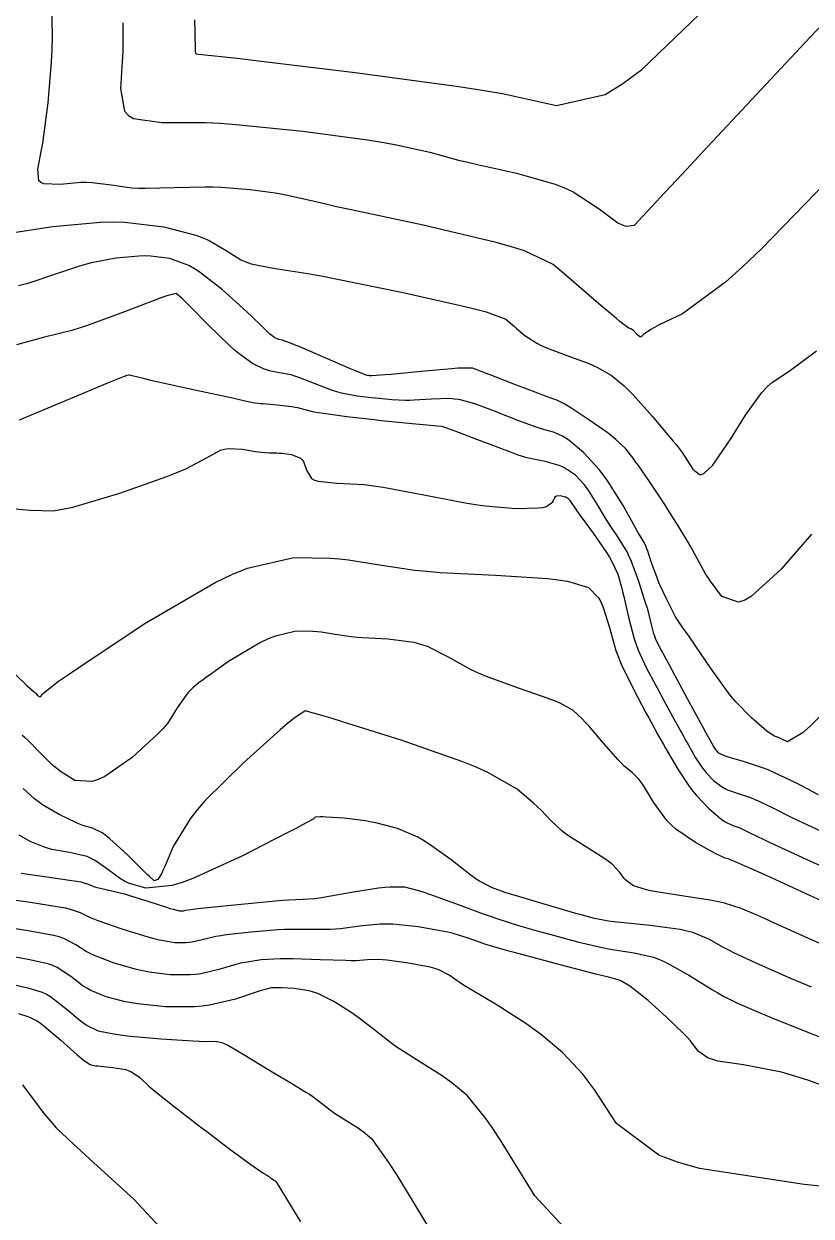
# Model space of a CAD drawing. Header units: metres. Extents: x 837117 to 838477, y 1189012 to 1191015.
# Drawn here: x 837753.29 to 837775.32, y 1189079.19 to 1189112.56 of the extents above; entities that cross this region are included whole.
import ezdxf

# ---------------------------------------------------------------- set-up
doc = ezdxf.new("R2010")
doc.units = ezdxf.units.M
doc.header["$LTSCALE"] = 0.3
doc.layers.add('COTAS 10', color=1, linetype='Continuous')
doc.layers.add('COTAS INT', color=252, linetype='Continuous')

msp = doc.modelspace()

# ---------------------------------------------------------------- linework, layer by layer
at = {"layer": 'COTAS 10'}
for points, elevation in [([(837775.332, 1189098.283), (837774.479, 1189097.304), (837773.65, 1189096.541), (837773.461, 1189096.435), (837773.289, 1189096.374), (837772.818, 1189096.538), (837772.503, 1189096.965), (837772.431, 1189097.072), (837772.366, 1189097.173), (837772.183, 1189097.494), (837772.011, 1189097.821), (837771.953, 1189097.925), (837771.889, 1189098.035), (837771.619, 1189098.483), (837771.309, 1189098.973), (837771.22, 1189099.11), (837771.13, 1189099.248), (837770.795, 1189099.751), (837770.483, 1189100.202), (837770.407, 1189100.307), (837770.336, 1189100.404), (837770.119, 1189100.68), (837769.853, 1189100.934), (837769.751, 1189101.017), (837769.637, 1189101.105), (837769.125, 1189101.466), (837768.622, 1189101.793), (837768.515, 1189101.859), (837768.421, 1189101.915), (837768.198, 1189102.028), (837767.934, 1189102.125), (837767.814, 1189102.17), (837767.674, 1189102.223), (837767.002, 1189102.481), (837766.337, 1189102.737), (837766.202, 1189102.789), (837766.088, 1189102.832), (837765.855, 1189102.922), (837765.576, 1189102.93), (837765.434, 1189102.923), (837765.263, 1189102.912), (837764.408, 1189102.836), (837763.564, 1189102.753), (837763.399, 1189102.738), (837763.264, 1189102.726), (837763.024, 1189102.709), (837762.978, 1189102.714), (837762.964, 1189102.716), (837762.95, 1189102.717), (837762.897, 1189102.723), (837762.683, 1189102.803), (837762.568, 1189102.851), (837762.428, 1189102.91), (837761.719, 1189103.216), (837761.007, 1189103.522), (837760.864, 1189103.581), (837760.745, 1189103.629), (837760.514, 1189103.709), (837760.435, 1189103.724), (837760.413, 1189103.73), (837760.391, 1189103.739), (837760.307, 1189103.778), (837760.2, 1189103.857), (837760.162, 1189103.889), (837760.121, 1189103.927), (837759.944, 1189104.101), (837759.654, 1189104.382), (837759.542, 1189104.486), (837759.417, 1189104.602), (837758.849, 1189105.114), (837758.222, 1189105.607), (837758.06, 1189105.71), (837757.902, 1189105.799), (837757.373, 1189105.999), (837756.838, 1189106.064), (837756.677, 1189106.067), (837756.51, 1189106.065), (837755.86, 1189106.003), (837755.183, 1189105.872), (837755, 1189105.826), (837754.818, 1189105.775), (837754.176, 1189105.554), (837753.404, 1189105.3), (837753.14, 1189105.228)], 1670), ([(837776.241, 1189087.726), (837775.175, 1189088.213), (837774.084, 1189088.713), (837773.858, 1189088.816), (837773.664, 1189088.904), (837773.241, 1189089.094), (837773.064, 1189089.167), (837773.026, 1189089.181), (837772.992, 1189089.193), (837772.91, 1189089.216), (837772.752, 1189089.286), (837772.67, 1189089.328), (837772.571, 1189089.38), (837772.078, 1189089.648), (837771.533, 1189090.023), (837771.402, 1189090.143), (837771.279, 1189090.269), (837770.908, 1189090.781), (837770.625, 1189091.246), (837770.557, 1189091.342), (837770.494, 1189091.425), (837770.307, 1189091.607), (837770.089, 1189091.789), (837770.008, 1189091.872), (837769.917, 1189091.968), (837769.51, 1189092.432), (837769.093, 1189092.911), (837768.996, 1189093.017), (837768.907, 1189093.111), (837768.651, 1189093.354), (837768.293, 1189093.551), (837768.14, 1189093.615), (837767.963, 1189093.684), (837767.13, 1189093.969), (837766.23, 1189094.293), (837766.011, 1189094.386), (837765.805, 1189094.481), (837765.172, 1189094.836), (837764.578, 1189095.135), (837764.397, 1189095.194), (837764.209, 1189095.244), (837763.471, 1189095.337), (837762.768, 1189095.374), (837762.602, 1189095.388), (837762.448, 1189095.403), (837761.998, 1189095.472), (837761.607, 1189095.534), (837761.491, 1189095.545), (837761.371, 1189095.553), (837760.91, 1189095.563), (837760.325, 1189095.429), (837760.127, 1189095.347), (837759.914, 1189095.246), (837759.015, 1189094.719), (837758.185, 1189094.122), (837758.016, 1189093.976), (837757.873, 1189093.839), (837757.574, 1189093.416), (837757.304, 1189092.98), (837757.178, 1189092.835), (837757.031, 1189092.68), (837756.319, 1189092.03), (837755.552, 1189091.494), (837755.371, 1189091.41), (837755.204, 1189091.354), (837754.712, 1189091.383), (837754.316, 1189091.633), (837754.208, 1189091.717), (837754.102, 1189091.806), (837753.727, 1189092.18), (837753.396, 1189092.519), (837753.318, 1189092.587), (837753.244, 1189092.643)], 1660), ([(837777.951, 1189079.793), (837775.124, 1189080.077), (837772.193, 1189080.527), (837771.581, 1189080.701), (837771.055, 1189080.898), (837769.874, 1189081.789), (837769.266, 1189082.723), (837769.101, 1189082.946), (837768.938, 1189083.153), (837768.36, 1189083.776), (837767.734, 1189084.296), (837767.54, 1189084.439), (837767.337, 1189084.582), (837766.529, 1189085.093), (837765.796, 1189085.532), (837765.64, 1189085.629), (837765.505, 1189085.715), (837765.186, 1189085.939), (837764.899, 1189086.085), (837764.784, 1189086.122), (837764.654, 1189086.157), (837764.055, 1189086.274), (837763.453, 1189086.353), (837763.321, 1189086.365), (837763.204, 1189086.372), (837762.908, 1189086.363), (837762.584, 1189086.342), (837762.45, 1189086.341), (837762.296, 1189086.343), (837761.579, 1189086.368), (837760.814, 1189086.392), (837760.629, 1189086.392), (837760.456, 1189086.391), (837759.931, 1189086.363), (837759.477, 1189086.296), (837759.349, 1189086.269), (837759.22, 1189086.238), (837758.744, 1189086.098), (837758.241, 1189085.976), (837758.095, 1189085.956), (837757.945, 1189085.943), (837757.379, 1189085.947), (837756.783, 1189086.025), (837756.614, 1189086.058), (837756.444, 1189086.096), (837755.817, 1189086.276), (837755.264, 1189086.485), (837755.141, 1189086.541), (837755.03, 1189086.597), (837754.738, 1189086.79), (837754.408, 1189086.965), (837754.273, 1189087.008), (837754.119, 1189087.049), (837753.407, 1189087.178), (837752.699, 1189087.288)], 1650)]:
    msp.add_lwpolyline(points, dxfattribs=dict(at, elevation=elevation))
at = {"layer": 'COTAS INT'}
for points, elevation in [([(837756.06, 1189112.588), (837756.059, 1189112.175), (837756.053, 1189111.799), (837755.988, 1189110.752), (837756.106, 1189110.116), (837756.216, 1189110), (837756.359, 1189109.91), (837757.152, 1189109.803), (837758.371, 1189109.803), (837758.783, 1189109.782), (837759.226, 1189109.75), (837761.094, 1189109.559), (837762.902, 1189109.314), (837763.308, 1189109.25), (837763.673, 1189109.186), (837764.649, 1189108.969), (837765.453, 1189108.752), (837765.709, 1189108.689), (837765.979, 1189108.624), (837767.076, 1189108.381), (837768.156, 1189108.076), (837768.415, 1189107.972), (837768.656, 1189107.86), (837769.386, 1189107.385), (837769.913, 1189106.994), (837770.027, 1189106.935), (837770.128, 1189106.896), (837770.375, 1189106.933), (837771.224, 1189107.845), (837771.704, 1189108.358), (837772.29, 1189108.984), (837775.288, 1189112.187), (837778.386, 1189115.449)], 1676), ([(837776.37, 1189108.781), (837773.928, 1189106.27), (837773.393, 1189105.76), (837772.919, 1189105.33), (837771.72, 1189104.445), (837771.065, 1189104.136), (837770.936, 1189104.069), (837770.828, 1189104.01), (837770.626, 1189103.865), (837770.565, 1189103.807), (837770.547, 1189103.804), (837770.528, 1189103.807), (837770.455, 1189103.861), (837770.388, 1189103.937), (837770.373, 1189103.954), (837770.36, 1189103.968), (837770.323, 1189104), (837770.29, 1189104.018), (837770.279, 1189104.023), (837770.267, 1189104.028), (837770.215, 1189104.047), (837770.051, 1189104.164), (837769.968, 1189104.23), (837769.869, 1189104.312), (837769.376, 1189104.73), (837768.815, 1189105.212), (837768.673, 1189105.334), (837768.537, 1189105.451), (837768.095, 1189105.829), (837767.293, 1189106.208), (837766.93, 1189106.325), (837766.506, 1189106.446), (837764.465, 1189106.928), (837762.449, 1189107.357), (837762.041, 1189107.446), (837761.697, 1189107.522), (837760.999, 1189107.687), (837760.622, 1189107.771), (837760.481, 1189107.796), (837760.324, 1189107.821), (837759.625, 1189107.915), (837758.81, 1189107.984), (837758.58, 1189107.992), (837758.348, 1189107.996), (837757.494, 1189107.972), (837756.696, 1189107.951), (837756.499, 1189107.956), (837756.313, 1189107.966), (837755.728, 1189108.044), (837755.195, 1189108.114), (837755.042, 1189108.12), (837754.887, 1189108.12), (837754.305, 1189108.07), (837753.845, 1189108.081), (837753.766, 1189108.119), (837753.709, 1189108.173), (837753.677, 1189108.494), (837753.786, 1189109.035), (837753.818, 1189109.227), (837753.851, 1189109.438), (837753.973, 1189110.354), (837754.065, 1189111.487), (837754.078, 1189111.835), (837754.085, 1189112.197), (837754.066, 1189113.627)], 1674), ([(837758.06, 1189112.677), (837758.07, 1189112.351), (837758.082, 1189111.796), (837758.091, 1189111.744), (837758.1, 1189111.734), (837758.112, 1189111.727), (837758.178, 1189111.718), (837758.901, 1189111.642), (837759.327, 1189111.592), (837759.851, 1189111.53), (837762.562, 1189111.202), (837765.464, 1189110.813), (837766.108, 1189110.711), (837766.684, 1189110.613), (837768.192, 1189110.282), (837769.558, 1189110.588), (837770.045, 1189110.892), (837770.578, 1189111.29), (837772.897, 1189113.518)], 1678), ([(837752.944, 1189106.713), (837754.101, 1189106.891), (837755.436, 1189107.017), (837755.779, 1189107.023), (837756.11, 1189107.015), (837757.208, 1189106.882), (837758.097, 1189106.648), (837758.296, 1189106.578), (837758.474, 1189106.504), (837758.949, 1189106.217), (837759.358, 1189105.956), (837759.496, 1189105.899), (837759.644, 1189105.849), (837760.265, 1189105.725), (837761.235, 1189105.573), (837761.603, 1189105.506), (837762.014, 1189105.427), (837763.854, 1189105.052), (837765.593, 1189104.664), (837765.939, 1189104.578), (837766.226, 1189104.501), (837766.776, 1189104.298), (837766.96, 1189104.14), (837767.016, 1189104.092), (837767.075, 1189104.041), (837767.308, 1189103.841), (837767.639, 1189103.625), (837767.759, 1189103.565), (837767.892, 1189103.504), (837768.477, 1189103.282), (837769.074, 1189103.062), (837769.215, 1189103.002), (837769.344, 1189102.943), (837769.724, 1189102.733), (837770.088, 1189102.431), (837770.208, 1189102.313), (837770.336, 1189102.181), (837770.87, 1189101.583), (837771.356, 1189101.005), (837771.454, 1189100.887), (837771.537, 1189100.786), (837771.707, 1189100.57), (837771.794, 1189100.436), (837771.825, 1189100.388), (837771.859, 1189100.334), (837772.007, 1189100.097), (837772.194, 1189099.951), (837772.253, 1189099.954), (837772.315, 1189099.977), (837772.565, 1189100.215), (837772.869, 1189100.649), (837772.965, 1189100.795), (837773.067, 1189100.952), (837773.48, 1189101.612), (837773.939, 1189102.247), (837774.071, 1189102.388), (837774.205, 1189102.514), (837774.703, 1189102.843), (837775.471, 1189103.409)], 1672), ([(837775.557, 1189093.175), (837775.307, 1189092.922), (837775.095, 1189092.725), (837774.652, 1189092.467), (837774.481, 1189092.551), (837774.441, 1189092.569), (837774.404, 1189092.585), (837774.295, 1189092.624), (837774.141, 1189092.717), (837774.076, 1189092.767), (837774, 1189092.828), (837773.645, 1189093.137), (837773.214, 1189093.583), (837773.091, 1189093.73), (837772.965, 1189093.887), (837772.498, 1189094.541), (837772.086, 1189095.156), (837771.996, 1189095.288), (837771.916, 1189095.404), (837771.713, 1189095.686), (837771.564, 1189095.91), (837771.517, 1189095.989), (837771.469, 1189096.075), (837771.277, 1189096.449), (837771.087, 1189096.863), (837771.04, 1189096.976), (837770.996, 1189097.088), (837770.854, 1189097.482), (837770.746, 1189097.805), (837770.722, 1189097.871), (837770.7, 1189097.927), (837770.645, 1189098.045), (837770.531, 1189098.235), (837770.472, 1189098.337), (837770.403, 1189098.46), (837770.055, 1189099.079), (837769.627, 1189099.768), (837769.507, 1189099.934), (837769.386, 1189100.09), (837768.944, 1189100.567), (837768.543, 1189100.902), (837768.449, 1189100.97), (837768.362, 1189101.026), (837768.106, 1189101.137), (837767.831, 1189101.21), (837767.732, 1189101.242), (837767.622, 1189101.279), (837767.141, 1189101.456), (837766.619, 1189101.657), (837766.484, 1189101.709), (837766.352, 1189101.759), (837765.909, 1189101.928), (837765.469, 1189102.045), (837765.339, 1189102.063), (837765.206, 1189102.074), (837764.698, 1189102.063), (837764.205, 1189102.027), (837764.082, 1189102.023), (837763.964, 1189102.022), (837763.587, 1189102.038), (837763.23, 1189102.075), (837763.125, 1189102.086), (837763.019, 1189102.098), (837762.612, 1189102.145), (837762.176, 1189102.229), (837762.049, 1189102.264), (837761.921, 1189102.304), (837761.438, 1189102.488), (837760.983, 1189102.668), (837760.872, 1189102.705), (837760.767, 1189102.735), (837760.443, 1189102.798), (837760.156, 1189102.853), (837760.074, 1189102.878), (837759.992, 1189102.908), (837759.687, 1189103.053), (837759.31, 1189103.324), (837759.181, 1189103.434), (837759.043, 1189103.558), (837758.458, 1189104.132), (837757.921, 1189104.675), (837757.813, 1189104.781), (837757.723, 1189104.867), (837757.546, 1189105.016), (837757.288, 1189104.952), (837757.148, 1189104.903), (837756.977, 1189104.841), (837756.108, 1189104.506), (837755.116, 1189104.14), (837754.867, 1189104.058), (837754.63, 1189103.985), (837753.866, 1189103.791), (837753.079, 1189103.582)], 1668), ([(837775.527, 1189090.988), (837774.923, 1189091.298), (837774.276, 1189091.609), (837774.111, 1189091.68), (837773.952, 1189091.744), (837773.429, 1189091.918), (837773.029, 1189092.033), (837772.947, 1189092.06), (837772.878, 1189092.085), (837772.734, 1189092.155), (837772.674, 1189092.218), (837772.658, 1189092.237), (837772.642, 1189092.258), (837772.587, 1189092.342), (837772.443, 1189092.601), (837772.371, 1189092.732), (837772.286, 1189092.889), (837771.861, 1189093.673), (837771.425, 1189094.478), (837771.332, 1189094.649), (837771.252, 1189094.797), (837771.065, 1189095.145), (837770.966, 1189095.36), (837770.942, 1189095.425), (837770.92, 1189095.492), (837770.851, 1189095.754), (837770.762, 1189096.102), (837770.727, 1189096.224), (837770.687, 1189096.358), (837770.507, 1189096.931), (837770.292, 1189097.515), (837770.23, 1189097.655), (837770.167, 1189097.785), (837769.931, 1189098.176), (837769.692, 1189098.521), (837769.626, 1189098.622), (837769.561, 1189098.726), (837769.329, 1189099.121), (837769.097, 1189099.494), (837769.032, 1189099.584), (837768.967, 1189099.669), (837768.727, 1189099.927), (837768.448, 1189100.121), (837768.359, 1189100.165), (837768.263, 1189100.204), (837767.873, 1189100.311), (837767.499, 1189100.388), (837767.413, 1189100.408), (837767.335, 1189100.427), (837767.119, 1189100.494), (837766.842, 1189100.6), (837766.725, 1189100.644), (837766.591, 1189100.695), (837765.962, 1189100.934), (837765.361, 1189101.16), (837765.245, 1189101.203), (837765.15, 1189101.237), (837764.988, 1189101.291), (837764.847, 1189101.301), (837764.765, 1189101.309), (837764.665, 1189101.318), (837764.149, 1189101.367), (837763.482, 1189101.435), (837763.287, 1189101.456), (837763.087, 1189101.479), (837762.327, 1189101.568), (837761.668, 1189101.655), (837761.531, 1189101.677), (837761.414, 1189101.697), (837761.157, 1189101.761), (837760.959, 1189101.814), (837760.879, 1189101.828), (837760.789, 1189101.842), (837760.373, 1189101.888), (837759.981, 1189101.924), (837759.905, 1189101.931), (837759.844, 1189101.937), (837759.745, 1189101.948), (837759.485, 1189102.006), (837759.324, 1189102.042), (837759.123, 1189102.086), (837758.074, 1189102.314), (837757.013, 1189102.547), (837756.804, 1189102.594), (837756.632, 1189102.633), (837756.32, 1189102.709), (837756.255, 1189102.727), (837756.239, 1189102.729), (837756.224, 1189102.729), (837756.177, 1189102.721), (837756.139, 1189102.707), (837756.13, 1189102.704), (837756.12, 1189102.701), (837756.091, 1189102.694), (837755.625, 1189102.503), (837755.341, 1189102.384), (837754.989, 1189102.237), (837753.158, 1189101.468)], 1666), ([(837752.945, 1189099.002), (837753.468, 1189098.956), (837754.111, 1189098.935), (837754.366, 1189098.976), (837754.655, 1189099.037), (837755.977, 1189099.425), (837757.288, 1189099.895), (837757.57, 1189100.008), (837757.817, 1189100.113), (837758.415, 1189100.43), (837758.792, 1189100.629), (837758.899, 1189100.659), (837759.007, 1189100.679), (837759.408, 1189100.662), (837759.772, 1189100.594), (837759.857, 1189100.581), (837759.936, 1189100.571), (837760.164, 1189100.56), (837760.37, 1189100.555), (837760.435, 1189100.55), (837760.504, 1189100.544), (837760.78, 1189100.506), (837761.025, 1189100.409), (837761.074, 1189100.365), (837761.115, 1189100.315), (837761.194, 1189100.07), (837761.341, 1189099.837), (837761.424, 1189099.794), (837761.526, 1189099.759), (837762.05, 1189099.71), (837762.814, 1189099.666), (837763.068, 1189099.634), (837763.34, 1189099.594), (837764.477, 1189099.379), (837765.638, 1189099.158), (837765.925, 1189099.113), (837766.199, 1189099.076), (837767.064, 1189099.002), (837767.69, 1189099.013), (837767.812, 1189099.03), (837767.912, 1189099.052), (837768.092, 1189099.181), (837768.145, 1189099.31), (837768.166, 1189099.332), (837768.19, 1189099.349), (837768.299, 1189099.363), (837768.409, 1189099.337), (837768.433, 1189099.329), (837768.455, 1189099.321), (837768.51, 1189099.288), (837768.548, 1189099.248), (837768.558, 1189099.235), (837768.568, 1189099.221), (837768.604, 1189099.162), (837768.72, 1189098.992), (837768.781, 1189098.908), (837768.853, 1189098.807), (837769.218, 1189098.307), (837769.595, 1189097.763), (837769.675, 1189097.634), (837769.744, 1189097.514), (837769.908, 1189097.16), (837770.011, 1189096.798), (837770.043, 1189096.673), (837770.076, 1189096.537), (837770.207, 1189095.96), (837770.369, 1189095.347), (837770.422, 1189095.19), (837770.478, 1189095.038), (837770.708, 1189094.534), (837770.974, 1189094.041), (837771.053, 1189093.896), (837771.133, 1189093.747), (837771.44, 1189093.179), (837771.734, 1189092.642), (837771.806, 1189092.513), (837771.874, 1189092.392), (837772.086, 1189092.024), (837772.277, 1189091.735), (837772.332, 1189091.663), (837772.388, 1189091.595), (837772.597, 1189091.378), (837772.831, 1189091.205), (837772.903, 1189091.165), (837772.978, 1189091.128), (837773.277, 1189091.021), (837773.621, 1189090.906), (837773.726, 1189090.864), (837773.835, 1189090.817), (837774.262, 1189090.611), (837774.761, 1189090.361), (837774.915, 1189090.286), (837775.076, 1189090.208), (837775.716, 1189089.909)], 1664), ([(837752.829, 1189094.554), (837753.294, 1189094.12), (837753.383, 1189094.037), (837753.456, 1189093.971), (837753.577, 1189093.863), (837753.598, 1189093.848), (837753.607, 1189093.838), (837753.619, 1189093.827), (837753.673, 1189093.768), (837753.732, 1189093.729), (837753.746, 1189093.73), (837753.759, 1189093.736), (837753.8, 1189093.801), (837754.259, 1189094.163), (837754.537, 1189094.356), (837754.879, 1189094.589), (837756.659, 1189095.766), (837758.642, 1189096.927), (837759.112, 1189097.15), (837759.548, 1189097.331), (837760.838, 1189097.626), (837761.855, 1189097.606), (837762.119, 1189097.587), (837762.375, 1189097.562), (837763.237, 1189097.426), (837764.229, 1189097.274), (837764.568, 1189097.24), (837764.933, 1189097.209), (837766.484, 1189097.128), (837767.936, 1189097.04), (837768.24, 1189097.005), (837768.501, 1189096.966), (837769.09, 1189096.787), (837769.367, 1189096.494), (837769.432, 1189096.382), (837769.492, 1189096.257), (837769.666, 1189095.694), (837769.856, 1189095.028), (837769.927, 1189094.838), (837770.005, 1189094.644), (837770.352, 1189093.923), (837770.696, 1189093.284), (837770.773, 1189093.143), (837770.841, 1189093.016), (837771.019, 1189092.686), (837771.182, 1189092.395), (837771.24, 1189092.294), (837771.305, 1189092.183), (837771.585, 1189091.707), (837771.912, 1189091.212), (837772.006, 1189091.089), (837772.102, 1189090.972), (837772.459, 1189090.6), (837772.784, 1189090.325), (837772.859, 1189090.269), (837772.928, 1189090.222), (837773.124, 1189090.123), (837773.291, 1189090.068), (837773.342, 1189090.047), (837773.394, 1189090.025), (837773.601, 1189089.925), (837773.995, 1189089.734), (837774.166, 1189089.653), (837774.363, 1189089.561), (837775.299, 1189089.128), (837776.252, 1189088.702)], 1662), ([(837775.797, 1189086.717), (837774.975, 1189087.084), (837774.175, 1189087.446), (837773.991, 1189087.528), (837773.824, 1189087.603), (837773.359, 1189087.807), (837772.896, 1189087.953), (837772.729, 1189087.991), (837772.547, 1189088.028), (837771.752, 1189088.152), (837770.988, 1189088.268), (837770.825, 1189088.299), (837770.683, 1189088.331), (837770.348, 1189088.441), (837770.168, 1189088.565), (837770.125, 1189088.604), (837770.085, 1189088.645), (837769.963, 1189088.814), (837769.764, 1189089.028), (837769.675, 1189089.099), (837769.572, 1189089.175), (837769.076, 1189089.488), (837768.557, 1189089.816), (837768.439, 1189089.902), (837768.333, 1189089.984), (837768.04, 1189090.261), (837767.761, 1189090.555), (837767.662, 1189090.648), (837767.555, 1189090.746), (837767.089, 1189091.142), (837766.272, 1189091.613), (837765.943, 1189091.759), (837765.569, 1189091.91), (837763.844, 1189092.51), (837762.205, 1189093.027), (837761.885, 1189093.127), (837761.622, 1189093.207), (837761.156, 1189093.338), (837760.838, 1189093.119), (837760.669, 1189092.979), (837760.464, 1189092.803), (837759.433, 1189091.882), (837758.364, 1189090.824), (837758.136, 1189090.563), (837757.938, 1189090.316), (837757.467, 1189089.536), (837757.231, 1189088.976), (837757.181, 1189088.866), (837757.137, 1189088.776), (837757.034, 1189088.616), (837756.982, 1189088.592), (837756.97, 1189088.588), (837756.959, 1189088.584), (837756.931, 1189088.582), (837756.804, 1189088.694), (837756.731, 1189088.764), (837756.642, 1189088.85), (837756.185, 1189089.301), (837755.692, 1189089.756), (837755.58, 1189089.845), (837755.479, 1189089.918), (837755.205, 1189090.048), (837754.939, 1189090.123), (837754.844, 1189090.161), (837754.739, 1189090.206), (837754.28, 1189090.43), (837753.809, 1189090.708), (837753.696, 1189090.787), (837753.59, 1189090.868), (837753.271, 1189091.165)], 1658), ([(837775.325, 1189085.6), (837775.04, 1189085.719), (837774.768, 1189085.835), (837773.885, 1189086.222), (837773.177, 1189086.555), (837773.015, 1189086.636), (837772.867, 1189086.712), (837772.452, 1189086.948), (837772.005, 1189087.129), (837771.836, 1189087.172), (837771.649, 1189087.211), (837770.809, 1189087.323), (837769.983, 1189087.407), (837769.803, 1189087.429), (837769.646, 1189087.45), (837769.255, 1189087.521), (837768.883, 1189087.623), (837768.737, 1189087.665), (837768.572, 1189087.712), (837767.822, 1189087.931), (837767.069, 1189088.156), (837766.902, 1189088.208), (837766.754, 1189088.255), (837766.371, 1189088.387), (837766.037, 1189088.568), (837765.92, 1189088.646), (837765.792, 1189088.737), (837765.241, 1189089.165), (837764.633, 1189089.608), (837764.47, 1189089.708), (837764.308, 1189089.798), (837763.74, 1189090.039), (837763.174, 1189090.191), (837763.013, 1189090.224), (837762.851, 1189090.253), (837762.251, 1189090.327), (837761.755, 1189090.362), (837761.658, 1189090.366), (837761.579, 1189090.369), (837761.44, 1189090.36), (837761.419, 1189090.34), (837761.414, 1189090.335), (837761.411, 1189090.33), (837761.401, 1189090.314), (837761.089, 1189090.146), (837760.894, 1189090.044), (837760.653, 1189089.919), (837759.388, 1189089.268), (837758.02, 1189088.64), (837757.714, 1189088.529), (837757.438, 1189088.446), (837756.705, 1189088.372), (837756.219, 1189088.516), (837756.1, 1189088.569), (837755.988, 1189088.629), (837755.638, 1189088.893), (837755.288, 1189089.15), (837755.175, 1189089.206), (837755.056, 1189089.254), (837754.567, 1189089.368), (837754.074, 1189089.458), (837753.951, 1189089.49), (837753.834, 1189089.526), (837753.462, 1189089.679), (837753.16, 1189089.858)], 1656), ([(837753.209, 1189088.793), (837753.93, 1189088.688), (837754.632, 1189088.589), (837754.77, 1189088.566), (837754.884, 1189088.545), (837755.091, 1189088.485), (837755.197, 1189088.434), (837755.246, 1189088.418), (837755.305, 1189088.402), (837755.589, 1189088.338), (837755.981, 1189088.245), (837756.107, 1189088.21), (837756.241, 1189088.171), (837756.786, 1189087.998), (837757.279, 1189087.836), (837757.379, 1189087.805), (837757.464, 1189087.78), (837757.641, 1189087.736), (837757.714, 1189087.736), (837757.733, 1189087.737), (837757.752, 1189087.74), (837757.817, 1189087.756), (837758.092, 1189087.795), (837758.244, 1189087.812), (837758.428, 1189087.832), (837759.367, 1189087.927), (837760.332, 1189088.016), (837760.533, 1189088.033), (837760.705, 1189088.045), (837761.09, 1189088.06), (837761.421, 1189088.084), (837761.559, 1189088.103), (837761.717, 1189088.126), (837762.458, 1189088.256), (837763.216, 1189088.378), (837763.386, 1189088.398), (837763.537, 1189088.411), (837763.939, 1189088.407), (837764.333, 1189088.309), (837764.48, 1189088.263), (837764.643, 1189088.208), (837765.368, 1189087.942), (837766.144, 1189087.653), (837766.339, 1189087.584), (837766.526, 1189087.52), (837767.13, 1189087.328), (837767.716, 1189087.161), (837767.891, 1189087.112), (837768.072, 1189087.063), (837768.776, 1189086.874), (837769.47, 1189086.709), (837769.645, 1189086.673), (837769.814, 1189086.642), (837770.362, 1189086.566), (837770.905, 1189086.44), (837771.071, 1189086.377), (837771.242, 1189086.301), (837771.914, 1189085.926), (837772.554, 1189085.531), (837772.705, 1189085.442), (837772.845, 1189085.363), (837773.254, 1189085.151), (837773.909, 1189084.875), (837774.202, 1189084.755), (837774.545, 1189084.616), (837776.189, 1189083.957)], 1654), ([(837776.954, 1189082.362), (837775.255, 1189082.988), (837774.857, 1189083.114), (837774.49, 1189083.219), (837773.428, 1189083.428), (837772.711, 1189083.533), (837772.563, 1189083.573), (837772.436, 1189083.617), (837772.16, 1189083.813), (837771.939, 1189084.098), (837771.848, 1189084.198), (837771.744, 1189084.306), (837771.258, 1189084.774), (837770.755, 1189085.225), (837770.64, 1189085.323), (837770.536, 1189085.409), (837770.246, 1189085.626), (837770.061, 1189085.74), (837770.022, 1189085.762), (837769.989, 1189085.78), (837769.916, 1189085.81), (837769.645, 1189085.877), (837769.487, 1189085.917), (837769.293, 1189085.967), (837768.296, 1189086.228), (837767.262, 1189086.502), (837767.045, 1189086.56), (837766.859, 1189086.61), (837766.438, 1189086.726), (837766.191, 1189086.804), (837766.115, 1189086.83), (837766.035, 1189086.858), (837765.718, 1189086.976), (837765.298, 1189087.104), (837765.153, 1189087.138), (837764.996, 1189087.172), (837764.326, 1189087.29), (837763.617, 1189087.363), (837763.435, 1189087.368), (837763.261, 1189087.367), (837762.683, 1189087.31), (837762.151, 1189087.234), (837762.004, 1189087.222), (837761.858, 1189087.213), (837761.335, 1189087.214), (837760.759, 1189087.218), (837760.581, 1189087.213), (837760.394, 1189087.204), (837759.649, 1189087.145), (837758.953, 1189087.064), (837758.796, 1189087.04), (837758.656, 1189087.017), (837758.28, 1189086.927), (837757.997, 1189086.858), (837757.914, 1189086.847), (837757.83, 1189086.839), (837757.51, 1189086.842), (837757.084, 1189086.916), (837756.932, 1189086.953), (837756.765, 1189086.998), (837756.042, 1189087.224), (837755.365, 1189087.461), (837755.228, 1189087.514), (837755.112, 1189087.561), (837754.877, 1189087.683), (837754.595, 1189087.779), (837754.451, 1189087.81), (837754.277, 1189087.843), (837753.409, 1189087.976), (837752.553, 1189088.095)], 1652), ([(837768.996, 1189078.239), (837767.587, 1189079.765), (837766.627, 1189081.315), (837766.41, 1189081.641), (837766.215, 1189081.923), (837765.689, 1189082.57), (837765.263, 1189082.924), (837765.131, 1189083.021), (837764.993, 1189083.118), (837764.443, 1189083.466), (837763.881, 1189083.817), (837763.735, 1189083.916), (837763.594, 1189084.016), (837763.117, 1189084.385), (837762.667, 1189084.738), (837762.541, 1189084.828), (837762.416, 1189084.915), (837761.959, 1189085.203), (837761.511, 1189085.421), (837761.39, 1189085.465), (837761.271, 1189085.5), (837760.855, 1189085.568), (837760.509, 1189085.582), (837760.435, 1189085.584), (837760.37, 1189085.585), (837760.214, 1189085.581), (837760.002, 1189085.528), (837759.902, 1189085.497), (837759.784, 1189085.46), (837759.208, 1189085.27), (837758.486, 1189085.094), (837758.276, 1189085.066), (837758.061, 1189085.047), (837757.248, 1189085.052), (837756.482, 1189085.134), (837756.297, 1189085.162), (837756.123, 1189085.194), (837755.592, 1189085.329), (837755.163, 1189085.509), (837755.054, 1189085.569), (837754.948, 1189085.632), (837754.6, 1189085.898), (837754.221, 1189086.151), (837754.096, 1189086.206), (837753.962, 1189086.255), (837753.405, 1189086.38), (837752.844, 1189086.481)], 1648), ([(837752.99, 1189085.675), (837753.403, 1189085.582), (837753.804, 1189085.461), (837753.918, 1189085.404), (837754.033, 1189085.336), (837754.461, 1189085.006), (837754.866, 1189084.668), (837754.967, 1189084.596), (837755.062, 1189084.533), (837755.367, 1189084.381), (837755.802, 1189084.291), (837755.979, 1189084.267), (837756.181, 1189084.243), (837757.117, 1189084.158), (837758.019, 1189084.097), (837758.2, 1189084.088), (837758.35, 1189084.083), (837758.644, 1189084.094), (837758.831, 1189084.053), (837758.914, 1189084.016), (837759.01, 1189083.968), (837759.473, 1189083.699), (837760.006, 1189083.372), (837760.147, 1189083.286), (837760.286, 1189083.203), (837760.763, 1189082.921), (837761.179, 1189082.667), (837761.279, 1189082.602), (837761.372, 1189082.538), (837761.654, 1189082.326), (837761.907, 1189082.131), (837761.982, 1189082.078), (837762.059, 1189082.025), (837762.357, 1189081.839), (837762.649, 1189081.654), (837762.722, 1189081.603), (837762.792, 1189081.551), (837763.018, 1189081.363), (837763.493, 1189080.693), (837763.72, 1189080.337), (837763.988, 1189079.908), (837765.301, 1189077.741)], 1646), ([(837753.135, 1189084.868), (837753.401, 1189084.784), (837753.646, 1189084.667), (837753.741, 1189084.602), (837753.846, 1189084.522), (837754.323, 1189084.114), (837754.784, 1189083.704), (837754.879, 1189083.623), (837754.961, 1189083.557), (837755.142, 1189083.434), (837755.295, 1189083.403), (837755.359, 1189083.395), (837755.432, 1189083.386), (837755.776, 1189083.355), (837756.137, 1189083.293), (837756.222, 1189083.264), (837756.301, 1189083.231), (837756.529, 1189083.07), (837756.789, 1189082.828), (837756.888, 1189082.744), (837756.999, 1189082.652), (837757.494, 1189082.258), (837758.075, 1189081.811), (837758.239, 1189081.686), (837758.405, 1189081.559), (837759.018, 1189081.098), (837759.535, 1189080.714), (837759.641, 1189080.636), (837759.73, 1189080.571), (837759.917, 1189080.439), (837759.992, 1189080.393), (837760.011, 1189080.382), (837760.029, 1189080.371), (837760.088, 1189080.336), (837760.136, 1189080.307), (837760.147, 1189080.299), (837760.158, 1189080.292), (837760.19, 1189080.268), (837760.219, 1189080.245), (837760.237, 1189080.233), (837760.271, 1189080.212), (837760.305, 1189080.19), (837760.321, 1189080.178), (837760.347, 1189080.157), (837760.771, 1189079.463), (837761.029, 1189079.033)], 1644), ([(837753.252, 1189082.868), (837753.716, 1189082.243), (837753.823, 1189082.104), (837753.921, 1189081.982), (837754.196, 1189081.665), (837754.661, 1189081.226), (837754.878, 1189081.025), (837755.134, 1189080.791), (837756.378, 1189079.661), (837757.919, 1189077.993)], 1642)]:
    msp.add_lwpolyline(points, dxfattribs=dict(at, elevation=elevation))

doc.saveas('drawing.dxf')
